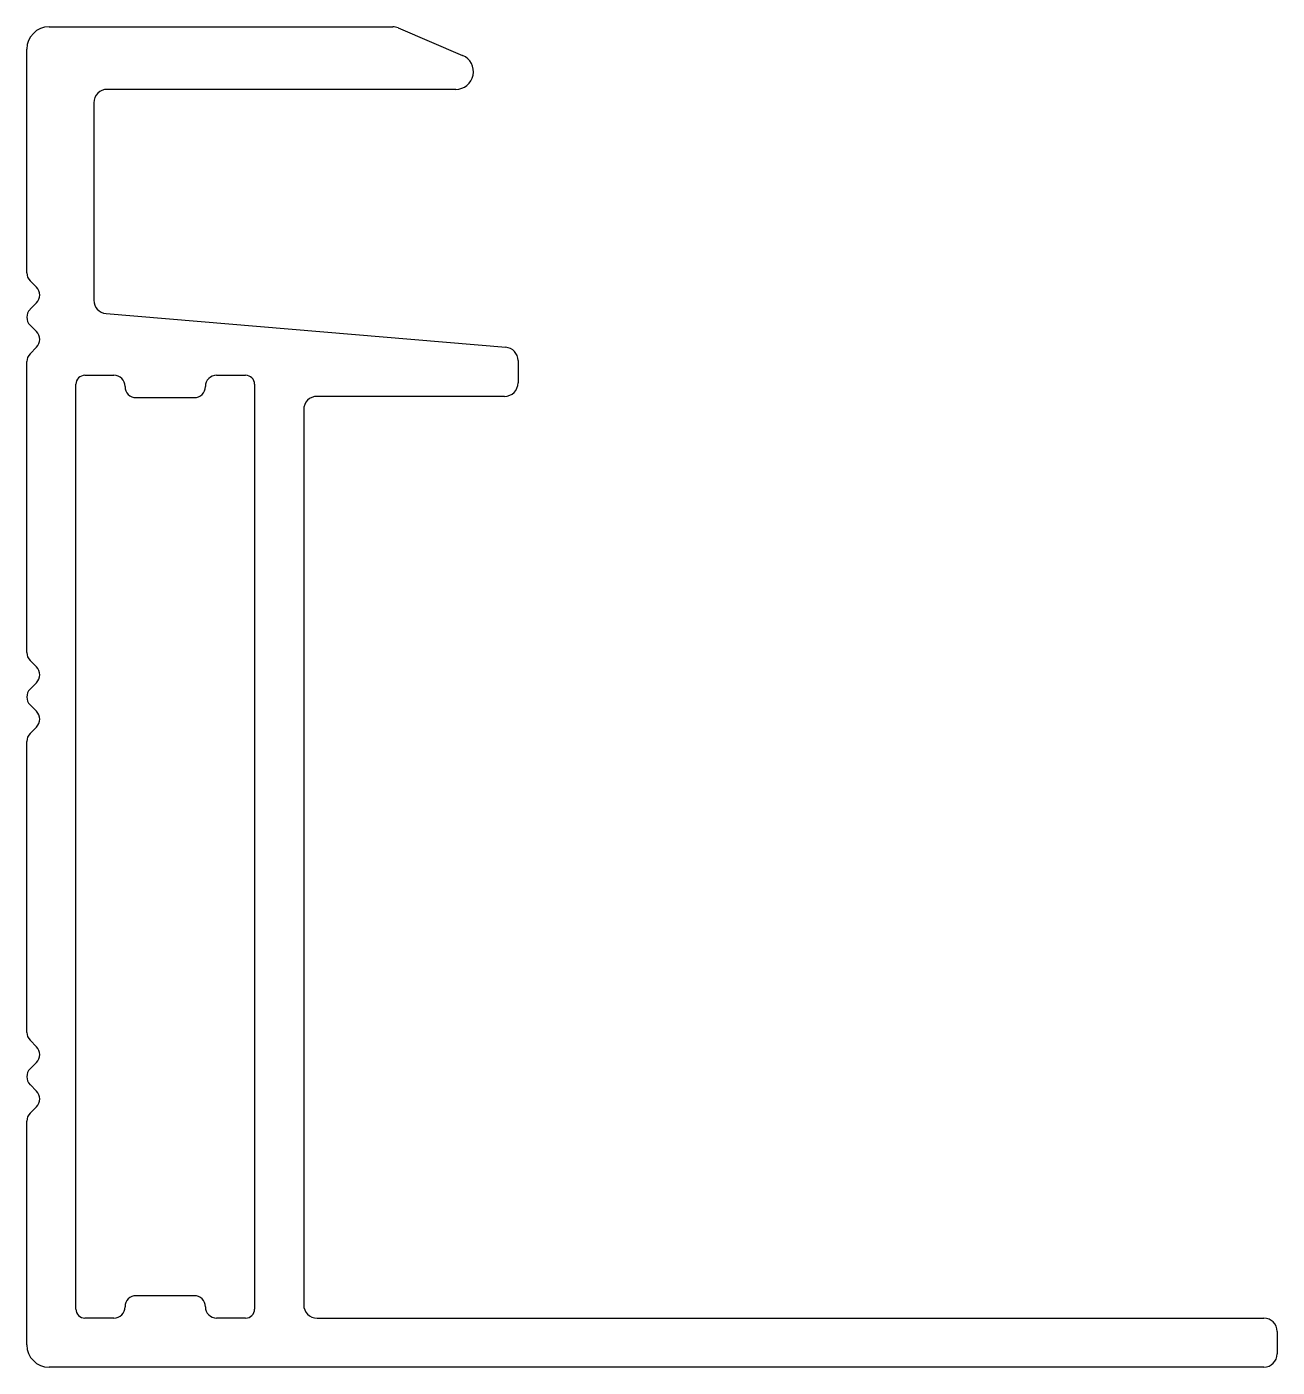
# Model space of a CAD drawing. Extents: x 1 to 29, y 1.1 to 31.1.
import ezdxf

# ---------------------------------------------------------------- set-up
doc = ezdxf.new("R2010")
doc.units = 0
doc.layers.get('0').update_dxf_attribs({"linetype": 'CONTINUOUS'})

msp = doc.modelspace()

# ---------------------------------------------------------------- linework, layer by layer
for p, q in [((1.508, 31.093), (9.206, 31.093)), ((9.324, 31.069), (10.767, 30.454)), ((1.008, 25.587), (1.008, 30.593)), ((10.612, 29.693), (2.808, 29.693)), ((2.508, 29.393), (2.508, 24.974)), ((1.224, 25.267), (1.081, 25.41)), ((1.081, 24.77), (1.224, 24.913)), ((2.783, 24.675), (11.733, 23.922)), ((1.224, 24.273), (1.081, 24.417)), ((1.081, 23.777), (1.224, 23.92)), ((1.008, 17.087), (1.008, 23.6)), ((12.008, 23.623), (12.008, 23.122)), ((2.308, 23.293), (2.958, 23.293)), ((5.258, 23.293), (5.908, 23.293)), ((2.108, 2.393), (2.108, 23.093)), ((6.108, 23.093), (6.108, 2.393)), ((11.708, 22.822), (7.508, 22.822)), ((3.458, 22.793), (4.758, 22.793)), ((7.208, 22.522), (7.208, 2.493)), ((1.224, 16.767), (1.081, 16.91)), ((1.081, 16.27), (1.224, 16.413)), ((1.224, 15.773), (1.081, 15.917)), ((1.081, 15.277), (1.224, 15.42)), ((1.008, 8.587), (1.008, 15.1)), ((1.224, 8.267), (1.081, 8.41)), ((1.081, 7.77), (1.224, 7.913)), ((1.224, 7.273), (1.081, 7.417)), ((1.081, 6.777), (1.224, 6.92)), ((1.008, 1.593), (1.008, 6.6)), ((4.758, 2.693), (3.458, 2.693)), ((2.958, 2.193), (2.308, 2.193)), ((5.908, 2.193), (5.258, 2.193)), ((7.508, 2.193), (28.708, 2.193)), ((29.008, 1.893), (29.008, 1.393)), ((28.708, 1.093), (1.508, 1.093))]:
    msp.add_line(p, q)
for centre, radius, start, end in [((1.508, 30.593), 0.5, 90, 180), ((9.206, 30.793), 0.3, 66.9015, 90), ((10.612, 30.089), 0.396, 270, 66.9015), ((2.808, 29.393), 0.3, 90, 180), ((1.258, 25.587), 0.25, 180, 225), ((1.048, 25.09), 0.25, 315, 45), ((2.808, 24.974), 0.3, 180, 265.1928), ((1.258, 24.593), 0.25, 135, 225), ((1.048, 24.097), 0.25, 315, 45), ((1.258, 23.6), 0.25, 135, 180), ((11.708, 23.623), 0.3, 360, 85.1928), ((2.308, 23.093), 0.2, 90, 180), ((2.958, 23.043), 0.25, 360, 90), ((5.258, 23.043), 0.25, 90, 180), ((5.908, 23.093), 0.2, 360, 90), ((11.708, 23.122), 0.3, 270, 0), ((3.458, 23.043), 0.25, 180, 270), ((4.758, 23.043), 0.25, 270, 0), ((7.508, 22.522), 0.3, 90, 180), ((1.258, 17.087), 0.25, 180, 225), ((1.048, 16.59), 0.25, 315, 45), ((1.258, 16.093), 0.25, 135, 225), ((1.048, 15.597), 0.25, 315, 45), ((1.258, 15.1), 0.25, 135, 180), ((1.258, 8.587), 0.25, 180, 225), ((1.048, 8.09), 0.25, 315, 45), ((1.258, 7.593), 0.25, 135, 225), ((1.048, 7.097), 0.25, 315, 45), ((1.258, 6.6), 0.25, 135, 180), ((2.958, 2.443), 0.25, 270, 0), ((3.458, 2.443), 0.25, 90, 180), ((4.758, 2.443), 0.25, 0, 90), ((5.258, 2.443), 0.25, 180, 270), ((7.508, 2.493), 0.3, 180, 270), ((2.308, 2.393), 0.2, 180, 270), ((5.908, 2.393), 0.2, 270, 0), ((28.708, 1.893), 0.3, 360, 90), ((1.508, 1.593), 0.5, 180, 270), ((28.708, 1.393), 0.3, 270, 0)]:
    msp.add_arc(centre, radius, start, end)

doc.saveas('drawing.dxf')
